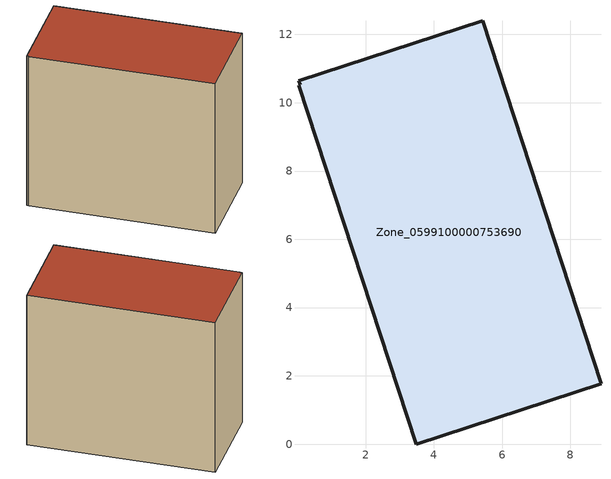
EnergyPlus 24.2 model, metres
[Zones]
Zone_0599100000753690
 floor ground (C_G): 3.48,0 0.04,10.51 0.09,10.53 0.05,10.64 5.43,12.4 8.9,1.77 z3.68
 wall outside (C_F): 3.48,0 8.9,1.77 5.43,12.4 0.05,10.64 0.09,10.53 0.04,10.51 3.48,0 z3.68:13.66
 roof outside (C_R): 0.04,10.51 3.48,0 8.9,1.77 5.43,12.4 0.05,10.64 0.09,10.53 z13.66
[BUILDING]
Pand.0599100000753690: North Axis=0; Terrain=City; Loads Convergence Tolerance Value=0.04; Temperature Convergence Tolerance Value=0.4; Solar Distribution=FullExterior; Maximum Number of Warmup Days=25; Minimum Number of Warmup Days=1
[Site:Location]
Rotterdam.The.Hague.AP_ZH_NLD Design_Conditions: Latitude=51.96; Longitude=4.45; Time Zone=1; Elevation=-4.5
[SITE:GROUNDTEMPERATURE:BUILDINGSURFACE]
18, 18, 18, 18, 18, 18, 18, 18, 18, 18, 18, 18
[MATERIAL] Thermal Absorptance=0.9; Solar Absorptance=0.7; Visible Absorptance=0.7
Name | Roughness | Thickness | Conductivity | Density | Specific Heat
G.TI.2006-2014 | MediumSmooth | 0.15 | 0.06 | 540 | 1210
F.TI.2006-2014 | Rough | 0.3 | 0.12 | 1920 | 840
R.TI.2006-2014 | MediumRough | 0.2 | 0.08 | 1500 | 1000
[CONSTRUCTION]
C_G: G.TI.2006-2014
C_F: F.TI.2006-2014
C_R: R.TI.2006-2014
[ZONE]
Zone_0599100000753690: Type=1; Multiplier=1; Ceiling Height=Autocalculate; Volume=Autocalculate; Floor Area=autocalculate; Part of Total Floor Area=Yes
[ZONEINFILTRATION:DESIGNFLOWRATE]
Infil_Zone_0599100000753690: Zone or ZoneList or Space or SpaceList=Zone_0599100000753690; Schedule=AlwaysOn; Design Flow Rate Calculation Method=Flow/Area; Flow Rate per Floor Area=0.0015; Constant Term Coefficient=1; Temperature Term Coefficient=0; Velocity Term Coefficient=0; Velocity Squared Term Coefficient=0
[HVACTEMPLATE:ZONE:IDEALLOADSAIRSYSTEM]
Zone_0599100000753690: Maximum Heating Supply Air Temperature=50; Minimum Cooling Supply Air Temperature=13; Maximum Heating Supply Air Humidity Ratio=0.0156; Minimum Cooling Supply Air Humidity Ratio=0.0077; Heating Limit=NoLimit; Cooling Limit=NoLimit; Dehumidification Control Type=ConstantSensibleHeatRatio; Cooling Sensible Heat Ratio=0.7; Dehumidification Setpoint=60; Humidification Control Type=None; Humidification Setpoint=30; Outdoor Air Method=None; Outdoor Air Flow Rate per Person=0.00944; Outdoor Air Flow Rate per Zone Floor Area=0; Outdoor Air Flow Rate per Zone=0; Demand Controlled Ventilation Type=None; Outdoor Air Economizer Type=NoEconomizer; Heat Recovery Type=None; Sensible Heat Recovery Effectiveness=0.7; Latent Heat Recovery Effectiveness=0.65
[ZONECONTROL:THERMOSTAT]
ThermostatControl_Zone_0599100000753690: Zone or ZoneList=Zone_0599100000753690; Control Type Schedule=DualSetpointControlType; Control 1=Thermostat_Zone_0599100000753690; Temperature Difference Between Cutout And Setpoint=0
[THERMOSTATSETPOINT:DUALSETPOINT]
Thermostat_Zone_0599100000753690: Heating Setpoint Temperature Schedule=HeatingSetpoint_Zone_0599100000753690; Cooling Setpoint Temperature Schedule=CoolingSetpoint_Zone_0599100000753690
[SCHEDULE:COMPACT]
HeatingSetpoint_Zone_0599100000753690: Through: 12/31, For: AllDays, Until: 24:00, 21
CoolingSetpoint_Zone_0599100000753690: Through: 12/31, For: AllDays, Until: 24:00, 24
DualSetpointControlType: Through: 12/31, For: AllDays, Until: 24:00, 4
AlwaysOn: Through: 12/31, For: AllDays, Until: 24:00, 1
